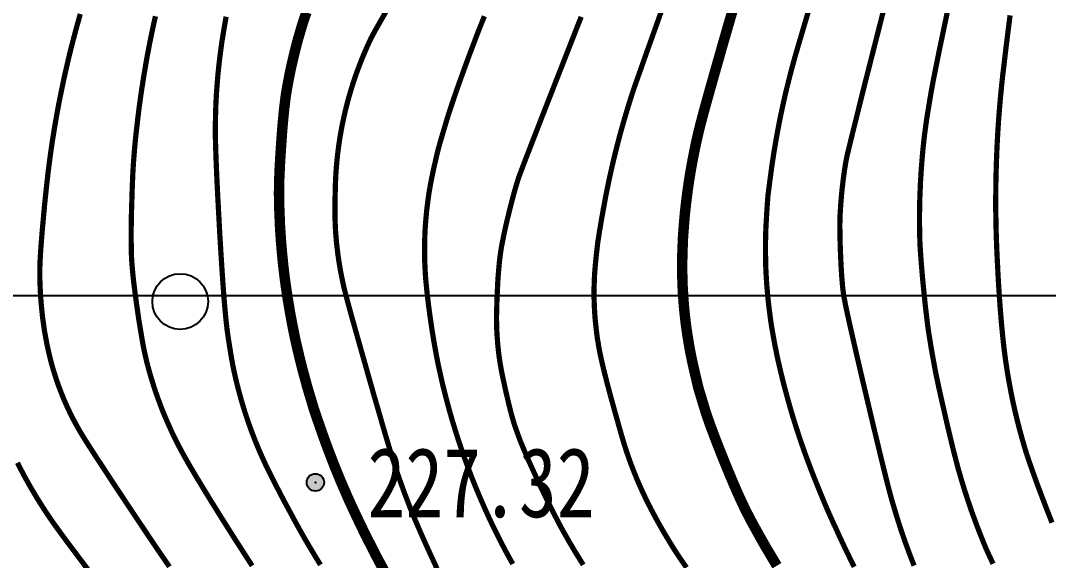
# Model space of a CAD drawing. Extents: x 36524600 to 36525730, y 2746759 to 2747713.
# Drawn here: x 36525053.33 to 36525068.11, y 2747467.67 to 2747475.43 of the extents above; entities that cross this region are included whole.
import ezdxf
from ezdxf.enums import TextEntityAlignment as Align

# ---------------------------------------------------------------- set-up
doc = ezdxf.new("R2010")
doc.units = 0
doc.header["$LTSCALE"] = 1000
doc.header["$MEASUREMENT"] = 0
for name, color, linetype in [('DGX', 251, 'Continuous'), ('GCD', 252, 'Continuous'), ('PP-DX-PT', 251, 'Continuous'), ('ZBTZ', 3, 'Continuous')]:
    doc.layers.add(name, color=color, linetype=linetype)
doc.styles.add('正等线体', font='宋体.shx', dxfattribs={"bigfont": '@@gbcbig.shx'})

# ---------------------------------------------------------------- blocks, each defined once
blk = doc.blocks.new('gc200')
h = blk.add_hatch(color=256)
edge = h.paths.add_edge_path()
edge.add_arc((0, 0), 0.25, 0, 360)
blk.add_circle((0, 0), 0.25)
blk = doc.blocks.new('dxt')
at = {"color": 253, "elevation": 205.975}
blk.add_lwpolyline([(36524871.752, 2747471.477), (36525147.251, 2747471.477), (36525147.251, 2747245.683), (36524871.752, 2747245.683)], close=True, dxfattribs=at)
at = {"layer": 'DGX', "color": 253, "linetype": 'Continuous', "flags": 128}
for points, const_width in [([(36525054.189, 2747475.523), (36525054.165, 2747475.436), (36525054.141, 2747475.351), (36525054.118, 2747475.265), (36525054.095, 2747475.18), (36525054.073, 2747475.094), (36525054.051, 2747475.009), (36525054.03, 2747474.923), (36525054.01, 2747474.837), (36525053.99, 2747474.751), (36525053.97, 2747474.664), (36525053.951, 2747474.578), (36525053.933, 2747474.492), (36525053.915, 2747474.405), (36525053.897, 2747474.318), (36525053.88, 2747474.232), (36525053.864, 2747474.145), (36525053.848, 2747474.058), (36525053.833, 2747473.971), (36525053.818, 2747473.883), (36525053.804, 2747473.796), (36525053.79, 2747473.709), (36525053.777, 2747473.621), (36525053.764, 2747473.534), (36525053.752, 2747473.446), (36525053.741, 2747473.359), (36525053.729, 2747473.269), (36525053.718, 2747473.174), (36525053.707, 2747473.074), (36525053.696, 2747472.97), (36525053.684, 2747472.861), (36525053.673, 2747472.747), (36525053.662, 2747472.628), (36525053.651, 2747472.504), (36525053.64, 2747472.383), (36525053.631, 2747472.272), (36525053.623, 2747472.169), (36525053.617, 2747472.077), (36525053.612, 2747471.993), (36525053.609, 2747471.919), (36525053.607, 2747471.855), (36525053.607, 2747471.8), (36525053.607, 2747471.75), (36525053.608, 2747471.699), (36525053.61, 2747471.649), (36525053.612, 2747471.599), (36525053.614, 2747471.549), (36525053.617, 2747471.498), (36525053.62, 2747471.448), (36525053.624, 2747471.398), (36525053.628, 2747471.348), (36525053.633, 2747471.298), (36525053.638, 2747471.248), (36525053.643, 2747471.198), (36525053.649, 2747471.148), (36525053.656, 2747471.098), (36525053.663, 2747471.048), (36525053.67, 2747470.999), (36525053.678, 2747470.949), (36525053.687, 2747470.899), (36525053.696, 2747470.85), (36525053.705, 2747470.801), (36525053.715, 2747470.752), (36525053.726, 2747470.703), (36525053.737, 2747470.654), (36525053.748, 2747470.605), (36525053.76, 2747470.557), (36525053.773, 2747470.509), (36525053.786, 2747470.46), (36525053.8, 2747470.412), (36525053.815, 2747470.365), (36525053.83, 2747470.317), (36525053.845, 2747470.27), (36525053.862, 2747470.222), (36525053.878, 2747470.175), (36525053.896, 2747470.129), (36525053.914, 2747470.082), (36525053.932, 2747470.036), (36525053.951, 2747469.989), (36525053.971, 2747469.944), (36525053.991, 2747469.898), (36525054.012, 2747469.852), (36525054.034, 2747469.807), (36525054.056, 2747469.762), (36525054.078, 2747469.718), (36525054.101, 2747469.674), (36525054.125, 2747469.63), (36525054.149, 2747469.586), (36525054.174, 2747469.542), (36525054.199, 2747469.499), (36525054.23, 2747469.448), (36525054.272, 2747469.381), (36525054.326, 2747469.297), (36525054.39, 2747469.197), (36525054.466, 2747469.081), (36525054.553, 2747468.949), (36525054.65, 2747468.8), (36525054.76, 2747468.635), (36525054.871, 2747468.467), (36525054.976, 2747468.31), (36525055.075, 2747468.162), (36525055.167, 2747468.025), (36525055.252, 2747467.898), (36525055.332, 2747467.781), (36525055.405, 2747467.674), (36525055.471, 2747467.578)], 0.075), ([(36525056.286, 2747475.484), (36525056.272, 2747475.4), (36525056.256, 2747475.31), (36525056.241, 2747475.217), (36525056.226, 2747475.124), (36525056.213, 2747475.031), (36525056.201, 2747474.937), (36525056.189, 2747474.844), (36525056.179, 2747474.75), (36525056.169, 2747474.656), (36525056.161, 2747474.563), (36525056.154, 2747474.469), (36525056.147, 2747474.375), (36525056.142, 2747474.281), (36525056.138, 2747474.187), (36525056.135, 2747474.093), (36525056.133, 2747473.999), (36525056.132, 2747473.905), (36525056.132, 2747473.81), (36525056.133, 2747473.705), (36525056.137, 2747473.577), (36525056.142, 2747473.428), (36525056.149, 2747473.256), (36525056.158, 2747473.062), (36525056.169, 2747472.845), (36525056.182, 2747472.607), (36525056.196, 2747472.346), (36525056.212, 2747472.085), (36525056.227, 2747471.847), (36525056.242, 2747471.632), (36525056.256, 2747471.439), (36525056.271, 2747471.269), (36525056.285, 2747471.121), (36525056.299, 2747470.996), (36525056.313, 2747470.894), (36525056.327, 2747470.805), (36525056.34, 2747470.723), (36525056.352, 2747470.646), (36525056.364, 2747470.575), (36525056.376, 2747470.51), (36525056.387, 2747470.451), (36525056.398, 2747470.397), (36525056.409, 2747470.349), (36525056.419, 2747470.304), (36525056.43, 2747470.259), (36525056.44, 2747470.215), (36525056.452, 2747470.17), (36525056.463, 2747470.125), (36525056.475, 2747470.081), (36525056.487, 2747470.037), (36525056.499, 2747469.992), (36525056.512, 2747469.948), (36525056.525, 2747469.904), (36525056.539, 2747469.86), (36525056.552, 2747469.816), (36525056.566, 2747469.772), (36525056.581, 2747469.728), (36525056.595, 2747469.685), (36525056.61, 2747469.641), (36525056.626, 2747469.598), (36525056.641, 2747469.555), (36525056.657, 2747469.512), (36525056.674, 2747469.469), (36525056.69, 2747469.426), (36525056.707, 2747469.383), (36525056.725, 2747469.34), (36525056.742, 2747469.298), (36525056.76, 2747469.255), (36525056.778, 2747469.213), (36525056.797, 2747469.171), (36525056.816, 2747469.129), (36525056.835, 2747469.087), (36525056.854, 2747469.046), (36525056.874, 2747469.004), (36525056.894, 2747468.963), (36525056.915, 2747468.921), (36525056.937, 2747468.877), (36525056.96, 2747468.832), (36525056.983, 2747468.785), (36525057.008, 2747468.737), (36525057.034, 2747468.688), (36525057.06, 2747468.636), (36525057.088, 2747468.584), (36525057.117, 2747468.53), (36525057.146, 2747468.474), (36525057.177, 2747468.418), (36525057.208, 2747468.36), (36525057.24, 2747468.301), (36525057.272, 2747468.241), (36525057.306, 2747468.18), (36525057.34, 2747468.118), (36525057.378, 2747468.051), (36525057.42, 2747467.977), (36525057.468, 2747467.895), (36525057.521, 2747467.806), (36525057.579, 2747467.71), (36525057.643, 2747467.606)], 0.075), ([(36525058.605, 2747475.591), (36525058.514, 2747475.433), (36525058.444, 2747475.31), (36525058.395, 2747475.221), (36525058.367, 2747475.168), (36525058.35, 2747475.131), (36525058.333, 2747475.094), (36525058.316, 2747475.057), (36525058.3, 2747475.02), (36525058.284, 2747474.983), (36525058.268, 2747474.946), (36525058.252, 2747474.908), (36525058.237, 2747474.871), (36525058.222, 2747474.833), (36525058.207, 2747474.795), (36525058.193, 2747474.758), (36525058.178, 2747474.72), (36525058.165, 2747474.682), (36525058.151, 2747474.643), (36525058.138, 2747474.605), (36525058.125, 2747474.567), (36525058.112, 2747474.528), (36525058.1, 2747474.489), (36525058.088, 2747474.451), (36525058.076, 2747474.412), (36525058.065, 2747474.373), (36525058.053, 2747474.334), (36525058.043, 2747474.295), (36525058.032, 2747474.256), (36525058.022, 2747474.217), (36525058.012, 2747474.177), (36525058.002, 2747474.138), (36525057.993, 2747474.099), (36525057.984, 2747474.059), (36525057.975, 2747474.019), (36525057.967, 2747473.98), (36525057.958, 2747473.94), (36525057.951, 2747473.9), (36525057.943, 2747473.861), (36525057.936, 2747473.821), (36525057.929, 2747473.781), (36525057.922, 2747473.741), (36525057.916, 2747473.701), (36525057.91, 2747473.661), (36525057.904, 2747473.62), (36525057.899, 2747473.58), (36525057.894, 2747473.54), (36525057.889, 2747473.5), (36525057.885, 2747473.459), (36525057.88, 2747473.419), (36525057.877, 2747473.379), (36525057.873, 2747473.338), (36525057.87, 2747473.298), (36525057.867, 2747473.256), (36525057.864, 2747473.209), (36525057.862, 2747473.16), (36525057.859, 2747473.106), (36525057.857, 2747473.048), (36525057.856, 2747472.987), (36525057.854, 2747472.922), (36525057.853, 2747472.853), (36525057.852, 2747472.783), (36525057.851, 2747472.716), (36525057.852, 2747472.651), (36525057.853, 2747472.589), (36525057.854, 2747472.53), (36525057.857, 2747472.473), (36525057.859, 2747472.419), (36525057.863, 2747472.367), (36525057.867, 2747472.317), (36525057.871, 2747472.267), (36525057.876, 2747472.217), (36525057.882, 2747472.166), (36525057.888, 2747472.116), (36525057.894, 2747472.066), (36525057.901, 2747472.016), (36525057.909, 2747471.966), (36525057.917, 2747471.916), (36525057.925, 2747471.867), (36525057.934, 2747471.817), (36525057.944, 2747471.767), (36525057.954, 2747471.718), (36525057.964, 2747471.668), (36525057.975, 2747471.619), (36525057.986, 2747471.57), (36525058.002, 2747471.507), (36525058.026, 2747471.417), (36525058.058, 2747471.299), (36525058.098, 2747471.153), (36525058.147, 2747470.98), (36525058.203, 2747470.78), (36525058.268, 2747470.552), (36525058.34, 2747470.297), (36525058.413, 2747470.04), (36525058.48, 2747469.81), (36525058.539, 2747469.606), (36525058.591, 2747469.428), (36525058.637, 2747469.275), (36525058.675, 2747469.149), (36525058.707, 2747469.049), (36525058.731, 2747468.974), (36525058.753, 2747468.913), (36525058.774, 2747468.851), (36525058.796, 2747468.79), (36525058.818, 2747468.729), (36525058.84, 2747468.668), (36525058.863, 2747468.607), (36525058.886, 2747468.547), (36525058.909, 2747468.486), (36525058.934, 2747468.422), (36525058.963, 2747468.351), (36525058.996, 2747468.272), (36525059.033, 2747468.186), (36525059.073, 2747468.093), (36525059.117, 2747467.993), (36525059.165, 2747467.886), (36525059.217, 2747467.772), (36525059.27, 2747467.657), (36525059.319, 2747467.551)], 0.075), ([(36525061.422, 2747467.606), (36525061.393, 2747467.651), (36525061.365, 2747467.697), (36525061.336, 2747467.743), (36525061.308, 2747467.789), (36525061.28, 2747467.835), (36525061.253, 2747467.882), (36525061.225, 2747467.928), (36525061.199, 2747467.975), (36525061.172, 2747468.022), (36525061.145, 2747468.069), (36525061.119, 2747468.116), (36525061.093, 2747468.164), (36525061.068, 2747468.211), (36525061.043, 2747468.259), (36525061.018, 2747468.307), (36525060.993, 2747468.355), (36525060.969, 2747468.403), (36525060.944, 2747468.451), (36525060.92, 2747468.5), (36525060.896, 2747468.549), (36525060.871, 2747468.6), (36525060.846, 2747468.652), (36525060.821, 2747468.704), (36525060.796, 2747468.757), (36525060.77, 2747468.812), (36525060.745, 2747468.867), (36525060.719, 2747468.922), (36525060.695, 2747468.975), (36525060.672, 2747469.026), (36525060.65, 2747469.075), (36525060.628, 2747469.122), (36525060.608, 2747469.167), (36525060.59, 2747469.211), (36525060.572, 2747469.253), (36525060.555, 2747469.294), (36525060.538, 2747469.335), (36525060.521, 2747469.376), (36525060.505, 2747469.417), (36525060.49, 2747469.458), (36525060.475, 2747469.5), (36525060.46, 2747469.542), (36525060.445, 2747469.584), (36525060.43, 2747469.628), (36525060.415, 2747469.678), (36525060.399, 2747469.734), (36525060.382, 2747469.796), (36525060.365, 2747469.863), (36525060.347, 2747469.935), (36525060.329, 2747470.013), (36525060.309, 2747470.097), (36525060.291, 2747470.18), (36525060.274, 2747470.259), (36525060.258, 2747470.332), (36525060.245, 2747470.4), (36525060.234, 2747470.462), (36525060.224, 2747470.519), (36525060.216, 2747470.571), (36525060.21, 2747470.618), (36525060.204, 2747470.662), (36525060.2, 2747470.706), (36525060.195, 2747470.75), (36525060.191, 2747470.795), (36525060.188, 2747470.839), (36525060.184, 2747470.883), (36525060.181, 2747470.927), (36525060.179, 2747470.971), (36525060.177, 2747471.018), (36525060.176, 2747471.071), (36525060.175, 2747471.129), (36525060.175, 2747471.193), (36525060.177, 2747471.262), (36525060.179, 2747471.337), (36525060.181, 2747471.417), (36525060.185, 2747471.503), (36525060.189, 2747471.589), (36525060.193, 2747471.671), (36525060.198, 2747471.749), (36525060.204, 2747471.823), (36525060.21, 2747471.892), (36525060.216, 2747471.956), (36525060.223, 2747472.017), (36525060.23, 2747472.073), (36525060.239, 2747472.129), (36525060.249, 2747472.191), (36525060.262, 2747472.257), (36525060.276, 2747472.327), (36525060.292, 2747472.403), (36525060.31, 2747472.484), (36525060.33, 2747472.569), (36525060.352, 2747472.659), (36525060.374, 2747472.749), (36525060.396, 2747472.833), (36525060.416, 2747472.91), (36525060.436, 2747472.982), (36525060.455, 2747473.048), (36525060.473, 2747473.108), (36525060.49, 2747473.162), (36525060.507, 2747473.21), (36525060.539, 2747473.294), (36525060.602, 2747473.459), (36525060.697, 2747473.704), (36525060.823, 2747474.029), (36525060.981, 2747474.433), (36525061.171, 2747474.918), (36525061.392, 2747475.482)], 0.075), ([(36525063.567, 2747475.564), (36525063.499, 2747475.331), (36525063.432, 2747475.099), (36525063.369, 2747474.877), (36525063.312, 2747474.677), (36525063.261, 2747474.497), (36525063.217, 2747474.34), (36525063.179, 2747474.204), (36525063.148, 2747474.089), (36525063.123, 2747473.995), (36525063.104, 2747473.923), (36525063.089, 2747473.862), (36525063.074, 2747473.8), (36525063.06, 2747473.738), (36525063.046, 2747473.677), (36525063.033, 2747473.615), (36525063.02, 2747473.553), (36525063.008, 2747473.491), (36525062.996, 2747473.429), (36525062.984, 2747473.366), (36525062.973, 2747473.304), (36525062.962, 2747473.242), (36525062.952, 2747473.179), (36525062.942, 2747473.117), (36525062.933, 2747473.054), (36525062.924, 2747472.991), (36525062.916, 2747472.929), (36525062.908, 2747472.866), (36525062.9, 2747472.803), (36525062.893, 2747472.74), (36525062.886, 2747472.677), (36525062.88, 2747472.614), (36525062.875, 2747472.551), (36525062.869, 2747472.488), (36525062.865, 2747472.425), (36525062.86, 2747472.362), (36525062.856, 2747472.299), (36525062.853, 2747472.236), (36525062.851, 2747472.172), (36525062.848, 2747472.109), (36525062.847, 2747472.046), (36525062.846, 2747471.983), (36525062.845, 2747471.92), (36525062.845, 2747471.857), (36525062.846, 2747471.794), (36525062.847, 2747471.731), (36525062.849, 2747471.668), (36525062.851, 2747471.605), (36525062.855, 2747471.542), (36525062.858, 2747471.479), (36525062.863, 2747471.416), (36525062.867, 2747471.353), (36525062.873, 2747471.29), (36525062.879, 2747471.228), (36525062.886, 2747471.165), (36525062.893, 2747471.102), (36525062.901, 2747471.04), (36525062.91, 2747470.977), (36525062.919, 2747470.915), (36525062.929, 2747470.853), (36525062.939, 2747470.79), (36525062.95, 2747470.728), (36525062.961, 2747470.666), (36525062.974, 2747470.605), (36525062.986, 2747470.543), (36525063, 2747470.481), (36525063.014, 2747470.42), (36525063.027, 2747470.362), (36525063.039, 2747470.31), (36525063.05, 2747470.266), (36525063.059, 2747470.227), (36525063.066, 2747470.196), (36525063.072, 2747470.171), (36525063.077, 2747470.154), (36525063.079, 2747470.142), (36525063.083, 2747470.131), (36525063.088, 2747470.112), (36525063.096, 2747470.087), (36525063.106, 2747470.054), (36525063.118, 2747470.014), (36525063.132, 2747469.968), (36525063.148, 2747469.914), (36525063.167, 2747469.853), (36525063.188, 2747469.785), (36525063.214, 2747469.709), (36525063.243, 2747469.626), (36525063.277, 2747469.535), (36525063.314, 2747469.436), (36525063.355, 2747469.33), (36525063.4, 2747469.217), (36525063.448, 2747469.096), (36525063.498, 2747468.975), (36525063.545, 2747468.862), (36525063.589, 2747468.758), (36525063.631, 2747468.661), (36525063.671, 2747468.573), (36525063.708, 2747468.493), (36525063.742, 2747468.421), (36525063.774, 2747468.357), (36525063.806, 2747468.297), (36525063.838, 2747468.235), (36525063.871, 2747468.174), (36525063.906, 2747468.111), (36525063.941, 2747468.047), (36525063.977, 2747467.983), (36525064.014, 2747467.918), (36525064.052, 2747467.852), (36525064.091, 2747467.786), (36525064.13, 2747467.721), (36525064.168, 2747467.657), (36525064.207, 2747467.593)], 0.15), ([(36525064.715, 2747475.744), (36525064.608, 2747475.387), (36525064.527, 2747475.112), (36525064.471, 2747474.921), (36525064.441, 2747474.812), (36525064.423, 2747474.746), (36525064.405, 2747474.679), (36525064.388, 2747474.612), (36525064.371, 2747474.545), (36525064.354, 2747474.477), (36525064.338, 2747474.41), (36525064.322, 2747474.343), (36525064.307, 2747474.275), (36525064.292, 2747474.208), (36525064.277, 2747474.14), (36525064.263, 2747474.073), (36525064.249, 2747474.005), (36525064.236, 2747473.937), (36525064.223, 2747473.869), (36525064.21, 2747473.801), (36525064.198, 2747473.733), (36525064.186, 2747473.665), (36525064.175, 2747473.596), (36525064.163, 2747473.528), (36525064.153, 2747473.46), (36525064.142, 2747473.391), (36525064.132, 2747473.323), (36525064.123, 2747473.254), (36525064.114, 2747473.186), (36525064.105, 2747473.122), (36525064.098, 2747473.066), (36525064.092, 2747473.019), (36525064.087, 2747472.98), (36525064.083, 2747472.95), (36525064.08, 2747472.928), (36525064.078, 2747472.915), (36525064.078, 2747472.911), (36525064.077, 2747472.906), (36525064.077, 2747472.893), (36525064.075, 2747472.872), (36525064.073, 2747472.842), (36525064.07, 2747472.803), (36525064.067, 2747472.756), (36525064.063, 2747472.7), (36525064.059, 2747472.636), (36525064.055, 2747472.567), (36525064.051, 2747472.499), (36525064.048, 2747472.43), (36525064.045, 2747472.361), (36525064.044, 2747472.293), (36525064.043, 2747472.224), (36525064.042, 2747472.155), (36525064.043, 2747472.087), (36525064.044, 2747472.018), (36525064.045, 2747471.949), (36525064.047, 2747471.88), (36525064.05, 2747471.812), (36525064.054, 2747471.743), (36525064.058, 2747471.675), (36525064.063, 2747471.606), (36525064.069, 2747471.538), (36525064.075, 2747471.469), (36525064.082, 2747471.401), (36525064.09, 2747471.333), (36525064.098, 2747471.264), (36525064.107, 2747471.196), (36525064.116, 2747471.128), (36525064.126, 2747471.06), (36525064.137, 2747470.992), (36525064.149, 2747470.925), (36525064.161, 2747470.857), (36525064.173, 2747470.789), (36525064.187, 2747470.722), (36525064.2, 2747470.654), (36525064.214, 2747470.587), (36525064.229, 2747470.519), (36525064.245, 2747470.452), (36525064.26, 2747470.385), (36525064.277, 2747470.318), (36525064.293, 2747470.251), (36525064.31, 2747470.184), (36525064.328, 2747470.117), (36525064.346, 2747470.05), (36525064.364, 2747469.984), (36525064.383, 2747469.917), (36525064.402, 2747469.851), (36525064.421, 2747469.785), (36525064.441, 2747469.718), (36525064.462, 2747469.652), (36525064.482, 2747469.587), (36525064.504, 2747469.521), (36525064.525, 2747469.455), (36525064.547, 2747469.39), (36525064.57, 2747469.325), (36525064.593, 2747469.259), (36525064.616, 2747469.194), (36525064.64, 2747469.129), (36525064.664, 2747469.065), (36525064.688, 2747469), (36525064.713, 2747468.936), (36525064.738, 2747468.872), (36525064.763, 2747468.809), (36525064.787, 2747468.75), (36525064.81, 2747468.693), (36525064.831, 2747468.64), (36525064.852, 2747468.591), (36525064.871, 2747468.544), (36525064.889, 2747468.501), (36525064.906, 2747468.461), (36525064.924, 2747468.419), (36525064.944, 2747468.373), (36525064.967, 2747468.321), (36525064.993, 2747468.263), (36525065.021, 2747468.201), (36525065.053, 2747468.133), (36525065.086, 2747468.059), (36525065.123, 2747467.98), (36525065.161, 2747467.899), (36525065.199, 2747467.818), (36525065.239, 2747467.737), (36525065.278, 2747467.657), (36525065.319, 2747467.577)], 0.075), ([(36525066.18, 2747467.593), (36525066.152, 2747467.664), (36525066.125, 2747467.735), (36525066.098, 2747467.806), (36525066.072, 2747467.878), (36525066.046, 2747467.95), (36525066.021, 2747468.022), (36525065.996, 2747468.095), (36525065.972, 2747468.167), (36525065.949, 2747468.24), (36525065.926, 2747468.313), (36525065.904, 2747468.386), (36525065.882, 2747468.459), (36525065.861, 2747468.532), (36525065.84, 2747468.606), (36525065.817, 2747468.694), (36525065.787, 2747468.81), (36525065.751, 2747468.955), (36525065.708, 2747469.129), (36525065.66, 2747469.33), (36525065.604, 2747469.561), (36525065.543, 2747469.819), (36525065.475, 2747470.106), (36525065.408, 2747470.392), (36525065.349, 2747470.646), (36525065.298, 2747470.868), (36525065.255, 2747471.058), (36525065.22, 2747471.217), (36525065.193, 2747471.343), (36525065.175, 2747471.438), (36525065.164, 2747471.502), (36525065.158, 2747471.552), (36525065.151, 2747471.608), (36525065.146, 2747471.671), (36525065.14, 2747471.739), (36525065.135, 2747471.814), (36525065.13, 2747471.894), (36525065.126, 2747471.981), (36525065.122, 2747472.073), (36525065.118, 2747472.166), (36525065.116, 2747472.252), (36525065.114, 2747472.333), (36525065.113, 2747472.408), (36525065.112, 2747472.476), (36525065.113, 2747472.539), (36525065.114, 2747472.596), (36525065.116, 2747472.647), (36525065.119, 2747472.695), (36525065.122, 2747472.742), (36525065.125, 2747472.79), (36525065.129, 2747472.838), (36525065.133, 2747472.886), (36525065.137, 2747472.933), (36525065.142, 2747472.981), (36525065.147, 2747473.029), (36525065.153, 2747473.076), (36525065.158, 2747473.124), (36525065.164, 2747473.171), (36525065.171, 2747473.219), (36525065.177, 2747473.266), (36525065.185, 2747473.313), (36525065.192, 2747473.361), (36525065.2, 2747473.408), (36525065.222, 2747473.511), (36525065.274, 2747473.726), (36525065.355, 2747474.052), (36525065.464, 2747474.49), (36525065.604, 2747475.039), (36525065.772, 2747475.7)], 0.075), ([(36525067.316, 2747467.62), (36525067.275, 2747467.707), (36525067.238, 2747467.787), (36525067.206, 2747467.859), (36525067.179, 2747467.925), (36525067.154, 2747467.987), (36525067.129, 2747468.049), (36525067.105, 2747468.111), (36525067.081, 2747468.173), (36525067.058, 2747468.236), (36525067.035, 2747468.298), (36525067.012, 2747468.361), (36525066.99, 2747468.424), (36525066.969, 2747468.487), (36525066.947, 2747468.551), (36525066.927, 2747468.614), (36525066.906, 2747468.677), (36525066.887, 2747468.741), (36525066.867, 2747468.805), (36525066.848, 2747468.869), (36525066.83, 2747468.933), (36525066.81, 2747469.001), (36525066.79, 2747469.078), (36525066.768, 2747469.163), (36525066.744, 2747469.256), (36525066.719, 2747469.358), (36525066.693, 2747469.467), (36525066.665, 2747469.585), (36525066.635, 2747469.712), (36525066.607, 2747469.838), (36525066.58, 2747469.954), (36525066.556, 2747470.062), (36525066.534, 2747470.161), (36525066.515, 2747470.25), (36525066.498, 2747470.33), (36525066.484, 2747470.401), (36525066.472, 2747470.463), (36525066.462, 2747470.521), (36525066.451, 2747470.578), (36525066.441, 2747470.636), (36525066.431, 2747470.693), (36525066.421, 2747470.751), (36525066.412, 2747470.808), (36525066.402, 2747470.866), (36525066.393, 2747470.924), (36525066.384, 2747470.985), (36525066.374, 2747471.054), (36525066.365, 2747471.129), (36525066.355, 2747471.213), (36525066.344, 2747471.303), (36525066.334, 2747471.401), (36525066.323, 2747471.506), (36525066.312, 2747471.618), (36525066.301, 2747471.73), (36525066.292, 2747471.836), (36525066.284, 2747471.933), (36525066.277, 2747472.024), (36525066.271, 2747472.108), (36525066.266, 2747472.184), (36525066.263, 2747472.253), (36525066.261, 2747472.315), (36525066.26, 2747472.373), (36525066.259, 2747472.431), (36525066.258, 2747472.489), (36525066.258, 2747472.548), (36525066.258, 2747472.606), (36525066.258, 2747472.664), (36525066.259, 2747472.722), (36525066.26, 2747472.781), (36525066.261, 2747472.839), (36525066.263, 2747472.897), (36525066.265, 2747472.955), (36525066.268, 2747473.014), (36525066.27, 2747473.072), (36525066.273, 2747473.13), (36525066.277, 2747473.188), (36525066.28, 2747473.246), (36525066.284, 2747473.304), (36525066.289, 2747473.362), (36525066.293, 2747473.421), (36525066.298, 2747473.479), (36525066.303, 2747473.537), (36525066.309, 2747473.595), (36525066.315, 2747473.653), (36525066.321, 2747473.711), (36525066.328, 2747473.772), (36525066.337, 2747473.841), (36525066.347, 2747473.916), (36525066.359, 2747473.999), (36525066.373, 2747474.089), (36525066.389, 2747474.186), (36525066.406, 2747474.291), (36525066.425, 2747474.402), (36525066.452, 2747474.549), (36525066.494, 2747474.759), (36525066.549, 2747475.033), (36525066.62, 2747475.371), (36525066.704, 2747475.773)], 0.075), ([(36525067.56, 2747475.503), (36525067.525, 2747475.229), (36525067.496, 2747474.993), (36525067.473, 2747474.796), (36525067.454, 2747474.638), (36525067.441, 2747474.518), (36525067.431, 2747474.417), (36525067.421, 2747474.316), (36525067.412, 2747474.215), (36525067.404, 2747474.114), (36525067.396, 2747474.013), (36525067.389, 2747473.912), (36525067.383, 2747473.811), (36525067.377, 2747473.71), (36525067.372, 2747473.608), (36525067.368, 2747473.507), (36525067.364, 2747473.406), (36525067.361, 2747473.305), (36525067.358, 2747473.203), (36525067.356, 2747473.102), (36525067.355, 2747473.001), (36525067.354, 2747472.899), (36525067.354, 2747472.798), (36525067.354, 2747472.697), (36525067.356, 2747472.595), (36525067.357, 2747472.494), (36525067.36, 2747472.393), (36525067.363, 2747472.291), (36525067.367, 2747472.19), (36525067.371, 2747472.089), (36525067.376, 2747471.99), (36525067.381, 2747471.894), (36525067.385, 2747471.803), (36525067.39, 2747471.716), (36525067.395, 2747471.632), (36525067.4, 2747471.553), (36525067.405, 2747471.478), (36525067.41, 2747471.406), (36525067.415, 2747471.337), (36525067.42, 2747471.268), (36525067.426, 2747471.2), (36525067.431, 2747471.132), (36525067.437, 2747471.064), (36525067.444, 2747470.997), (36525067.45, 2747470.93), (36525067.457, 2747470.864), (36525067.464, 2747470.798), (36525067.471, 2747470.731), (36525067.48, 2747470.665), (36525067.488, 2747470.599), (36525067.497, 2747470.534), (36525067.507, 2747470.468), (36525067.517, 2747470.402), (36525067.528, 2747470.336), (36525067.539, 2747470.271), (36525067.551, 2747470.205), (36525067.563, 2747470.14), (36525067.575, 2747470.075), (36525067.589, 2747470.009), (36525067.602, 2747469.944), (36525067.617, 2747469.879), (36525067.631, 2747469.814), (36525067.647, 2747469.75), (36525067.662, 2747469.685), (36525067.679, 2747469.621), (36525067.695, 2747469.556), (36525067.713, 2747469.492), (36525067.73, 2747469.428), (36525067.749, 2747469.364), (36525067.767, 2747469.3), (36525067.788, 2747469.232), (36525067.812, 2747469.157), (36525067.84, 2747469.075), (36525067.872, 2747468.984), (36525067.907, 2747468.886), (36525067.945, 2747468.78), (36525067.987, 2747468.667), (36525068.033, 2747468.546), (36525068.079, 2747468.426), (36525068.123, 2747468.314), (36525068.163, 2747468.211)], 0.075), ([(36525053.285, 2747469.072), (36525053.313, 2747469.017), (36525053.342, 2747468.962), (36525053.371, 2747468.907), (36525053.401, 2747468.852), (36525053.431, 2747468.797), (36525053.462, 2747468.743), (36525053.493, 2747468.689), (36525053.525, 2747468.636), (36525053.557, 2747468.582), (36525053.59, 2747468.529), (36525053.623, 2747468.476), (36525053.656, 2747468.424), (36525053.69, 2747468.372), (36525053.725, 2747468.32), (36525053.76, 2747468.268), (36525053.795, 2747468.217), (36525053.84, 2747468.155), (36525053.901, 2747468.07), (36525053.98, 2747467.963), (36525054.077, 2747467.833), (36525054.191, 2747467.682), (36525054.322, 2747467.508)], 0.075), ([(36525055.27, 2747475.49), (36525055.256, 2747475.429), (36525055.243, 2747475.369), (36525055.23, 2747475.309), (36525055.217, 2747475.248), (36525055.205, 2747475.187), (36525055.192, 2747475.127), (36525055.18, 2747475.066), (36525055.169, 2747475.005), (36525055.157, 2747474.945), (36525055.146, 2747474.884), (36525055.135, 2747474.823), (36525055.125, 2747474.762), (36525055.114, 2747474.701), (36525055.104, 2747474.64), (36525055.094, 2747474.579), (36525055.085, 2747474.518), (36525055.075, 2747474.457), (36525055.066, 2747474.396), (36525055.057, 2747474.335), (36525055.049, 2747474.273), (36525055.04, 2747474.212), (36525055.032, 2747474.151), (36525055.025, 2747474.089), (36525055.017, 2747474.028), (36525055.01, 2747473.967), (36525055.003, 2747473.905), (36525054.996, 2747473.844), (36525054.989, 2747473.782), (36525054.983, 2747473.721), (36525054.977, 2747473.659), (36525054.971, 2747473.598), (36525054.966, 2747473.536), (36525054.961, 2747473.474), (36525054.956, 2747473.409), (36525054.951, 2747473.335), (36525054.946, 2747473.254), (36525054.942, 2747473.165), (36525054.938, 2747473.068), (36525054.934, 2747472.963), (36525054.931, 2747472.851), (36525054.927, 2747472.73), (36525054.924, 2747472.61), (36525054.922, 2747472.497), (36525054.921, 2747472.392), (36525054.921, 2747472.295), (36525054.922, 2747472.206), (36525054.923, 2747472.125), (36525054.925, 2747472.052), (36525054.928, 2747471.986), (36525054.933, 2747471.921), (36525054.939, 2747471.848), (36525054.947, 2747471.768), (36525054.956, 2747471.68), (36525054.968, 2747471.585), (36525054.981, 2747471.482), (36525054.996, 2747471.371), (36525055.013, 2747471.253), (36525055.03, 2747471.135), (36525055.048, 2747471.025), (36525055.065, 2747470.923), (36525055.081, 2747470.828), (36525055.097, 2747470.741), (36525055.113, 2747470.663), (36525055.129, 2747470.591), (36525055.144, 2747470.528), (36525055.159, 2747470.469), (36525055.175, 2747470.41), (36525055.192, 2747470.351), (36525055.209, 2747470.292), (36525055.227, 2747470.234), (36525055.245, 2747470.175), (36525055.264, 2747470.117), (36525055.284, 2747470.059), (36525055.304, 2747470.002), (36525055.326, 2747469.944), (36525055.347, 2747469.887), (36525055.369, 2747469.83), (36525055.392, 2747469.773), (36525055.416, 2747469.717), (36525055.44, 2747469.661), (36525055.465, 2747469.605), (36525055.49, 2747469.549), (36525055.516, 2747469.493), (36525055.543, 2747469.438), (36525055.57, 2747469.383), (36525055.598, 2747469.329), (36525055.626, 2747469.275), (36525055.655, 2747469.221), (36525055.684, 2747469.167), (36525055.717, 2747469.111), (36525055.753, 2747469.047), (36525055.794, 2747468.978), (36525055.839, 2747468.901), (36525055.889, 2747468.819), (36525055.943, 2747468.729), (36525056.001, 2747468.634), (36525056.064, 2747468.531), (36525056.13, 2747468.426), (36525056.195, 2747468.321), (36525056.261, 2747468.216), (36525056.327, 2747468.111), (36525056.393, 2747468.007), (36525056.46, 2747467.903), (36525056.527, 2747467.799), (36525056.594, 2747467.695), (36525056.661, 2747467.592)], 0.075), ([(36525057.441, 2747475.546), (36525057.415, 2747475.471), (36525057.392, 2747475.403), (36525057.373, 2747475.341), (36525057.356, 2747475.283), (36525057.339, 2747475.225), (36525057.322, 2747475.167), (36525057.306, 2747475.109), (36525057.291, 2747475.05), (36525057.276, 2747474.992), (36525057.262, 2747474.933), (36525057.248, 2747474.874), (36525057.234, 2747474.815), (36525057.221, 2747474.756), (36525057.208, 2747474.697), (36525057.196, 2747474.638), (36525057.185, 2747474.579), (36525057.174, 2747474.519), (36525057.163, 2747474.46), (36525057.153, 2747474.4), (36525057.143, 2747474.337), (36525057.134, 2747474.266), (36525057.124, 2747474.187), (36525057.115, 2747474.1), (36525057.106, 2747474.005), (36525057.097, 2747473.903), (36525057.088, 2747473.793), (36525057.08, 2747473.676), (36525057.072, 2747473.558), (36525057.065, 2747473.448), (36525057.059, 2747473.346), (36525057.055, 2747473.251), (36525057.051, 2747473.163), (36525057.049, 2747473.084), (36525057.048, 2747473.011), (36525057.047, 2747472.947), (36525057.048, 2747472.886), (36525057.049, 2747472.825), (36525057.05, 2747472.764), (36525057.052, 2747472.703), (36525057.054, 2747472.643), (36525057.057, 2747472.582), (36525057.059, 2747472.521), (36525057.062, 2747472.46), (36525057.066, 2747472.399), (36525057.07, 2747472.339), (36525057.074, 2747472.278), (36525057.079, 2747472.217), (36525057.084, 2747472.157), (36525057.089, 2747472.096), (36525057.095, 2747472.036), (36525057.101, 2747471.975), (36525057.107, 2747471.915), (36525057.114, 2747471.854), (36525057.121, 2747471.794), (36525057.129, 2747471.733), (36525057.137, 2747471.673), (36525057.145, 2747471.613), (36525057.154, 2747471.552), (36525057.163, 2747471.492), (36525057.172, 2747471.432), (36525057.182, 2747471.372), (36525057.192, 2747471.312), (36525057.202, 2747471.252), (36525057.213, 2747471.192), (36525057.224, 2747471.132), (36525057.235, 2747471.072), (36525057.247, 2747471.013), (36525057.259, 2747470.953), (36525057.271, 2747470.893), (36525057.284, 2747470.834), (36525057.297, 2747470.775), (36525057.311, 2747470.715), (36525057.325, 2747470.656), (36525057.339, 2747470.597), (36525057.353, 2747470.538), (36525057.368, 2747470.479), (36525057.383, 2747470.42), (36525057.399, 2747470.361), (36525057.415, 2747470.302), (36525057.431, 2747470.243), (36525057.447, 2747470.185), (36525057.464, 2747470.126), (36525057.481, 2747470.068), (36525057.498, 2747470.013), (36525057.512, 2747469.966), (36525057.524, 2747469.926), (36525057.534, 2747469.893), (36525057.541, 2747469.867), (36525057.547, 2747469.848), (36525057.55, 2747469.837), (36525057.552, 2747469.833), (36525057.553, 2747469.829), (36525057.557, 2747469.818), (36525057.563, 2747469.8), (36525057.572, 2747469.774), (36525057.583, 2747469.742), (36525057.597, 2747469.702), (36525057.613, 2747469.655), (36525057.632, 2747469.601), (36525057.652, 2747469.543), (36525057.672, 2747469.486), (36525057.693, 2747469.428), (36525057.713, 2747469.371), (36525057.735, 2747469.313), (36525057.756, 2747469.256), (36525057.778, 2747469.199), (36525057.8, 2747469.142), (36525057.822, 2747469.085), (36525057.844, 2747469.028), (36525057.867, 2747468.972), (36525057.89, 2747468.915), (36525057.913, 2747468.859), (36525057.937, 2747468.802), (36525057.961, 2747468.746), (36525057.985, 2747468.69), (36525058.01, 2747468.633), (36525058.036, 2747468.573), (36525058.064, 2747468.511), (36525058.094, 2747468.446), (36525058.125, 2747468.379), (36525058.158, 2747468.31), (36525058.192, 2747468.238), (36525058.228, 2747468.164), (36525058.265, 2747468.087), (36525058.304, 2747468.01), (36525058.344, 2747467.93), (36525058.385, 2747467.85), (36525058.427, 2747467.767), (36525058.471, 2747467.683), (36525058.517, 2747467.598), (36525058.563, 2747467.511)], 0.15), ([(36525060, 2747475.491), (36525059.964, 2747475.4), (36525059.924, 2747475.301), (36525059.882, 2747475.192), (36525059.838, 2747475.075), (36525059.79, 2747474.949), (36525059.74, 2747474.813), (36525059.691, 2747474.678), (36525059.645, 2747474.551), (36525059.603, 2747474.432), (36525059.565, 2747474.322), (36525059.531, 2747474.221), (36525059.5, 2747474.128), (36525059.473, 2747474.044), (36525059.45, 2747473.968), (36525059.43, 2747473.9), (36525059.411, 2747473.838), (36525059.395, 2747473.783), (36525059.381, 2747473.734), (36525059.368, 2747473.692), (36525059.358, 2747473.656), (36525059.35, 2747473.626), (36525059.343, 2747473.603), (36525059.337, 2747473.581), (36525059.33, 2747473.553), (36525059.322, 2747473.52), (36525059.313, 2747473.482), (36525059.303, 2747473.438), (36525059.292, 2747473.389), (36525059.279, 2747473.335), (36525059.266, 2747473.276), (36525059.253, 2747473.214), (36525059.24, 2747473.151), (36525059.228, 2747473.089), (36525059.217, 2747473.027), (36525059.206, 2747472.964), (36525059.197, 2747472.901), (36525059.188, 2747472.838), (36525059.18, 2747472.775), (36525059.172, 2747472.712), (36525059.166, 2747472.649), (36525059.16, 2747472.586), (36525059.155, 2747472.523), (36525059.15, 2747472.46), (36525059.147, 2747472.396), (36525059.144, 2747472.333), (36525059.142, 2747472.269), (36525059.141, 2747472.206), (36525059.14, 2747472.142), (36525059.141, 2747472.079), (36525059.142, 2747472.015), (36525059.143, 2747471.952), (36525059.146, 2747471.888), (36525059.149, 2747471.825), (36525059.153, 2747471.762), (36525059.158, 2747471.696), (36525059.165, 2747471.627), (36525059.172, 2747471.555), (36525059.18, 2747471.478), (36525059.19, 2747471.398), (36525059.2, 2747471.314), (36525059.212, 2747471.227), (36525059.225, 2747471.135), (36525059.238, 2747471.043), (36525059.252, 2747470.954), (36525059.266, 2747470.867), (36525059.28, 2747470.783), (36525059.295, 2747470.701), (36525059.309, 2747470.622), (36525059.324, 2747470.546), (36525059.339, 2747470.472), (36525059.355, 2747470.4), (36525059.371, 2747470.327), (36525059.387, 2747470.255), (36525059.404, 2747470.183), (36525059.422, 2747470.111), (36525059.44, 2747470.039), (36525059.459, 2747469.968), (36525059.478, 2747469.896), (36525059.497, 2747469.825), (36525059.518, 2747469.754), (36525059.538, 2747469.682), (36525059.56, 2747469.611), (36525059.581, 2747469.541), (36525059.604, 2747469.47), (36525059.626, 2747469.4), (36525059.65, 2747469.329), (36525059.674, 2747469.259), (36525059.698, 2747469.189), (36525059.723, 2747469.118), (36525059.749, 2747469.048), (36525059.775, 2747468.978), (36525059.802, 2747468.907), (36525059.829, 2747468.837), (36525059.857, 2747468.766), (36525059.886, 2747468.696), (36525059.915, 2747468.626), (36525059.945, 2747468.556), (36525059.975, 2747468.487), (36525060.005, 2747468.418), (36525060.036, 2747468.35), (36525060.067, 2747468.282), (36525060.099, 2747468.214), (36525060.132, 2747468.147), (36525060.164, 2747468.08), (36525060.198, 2747468.013), (36525060.232, 2747467.946), (36525060.266, 2747467.88), (36525060.301, 2747467.814), (36525060.336, 2747467.748), (36525060.372, 2747467.683), (36525060.408, 2747467.618)], 0.075), ([(36525062.552, 2747475.581), (36525062.343, 2747474.996), (36525062.209, 2747474.617), (36525062.148, 2747474.444), (36525062.125, 2747474.373), (36525062.102, 2747474.303), (36525062.08, 2747474.232), (36525062.058, 2747474.161), (36525062.037, 2747474.09), (36525062.016, 2747474.019), (36525061.995, 2747473.947), (36525061.975, 2747473.876), (36525061.955, 2747473.804), (36525061.936, 2747473.733), (36525061.917, 2747473.661), (36525061.899, 2747473.589), (36525061.881, 2747473.517), (36525061.863, 2747473.445), (36525061.846, 2747473.373), (36525061.829, 2747473.3), (36525061.813, 2747473.228), (36525061.797, 2747473.155), (36525061.782, 2747473.083), (36525061.767, 2747473.01), (36525061.752, 2747472.937), (36525061.738, 2747472.864), (36525061.725, 2747472.791), (36525061.711, 2747472.718), (36525061.699, 2747472.648), (36525061.687, 2747472.583), (36525061.677, 2747472.523), (36525061.668, 2747472.469), (36525061.659, 2747472.42), (36525061.652, 2747472.376), (36525061.646, 2747472.337), (36525061.641, 2747472.304), (36525061.636, 2747472.272), (36525061.631, 2747472.237), (36525061.626, 2747472.198), (36525061.621, 2747472.155), (36525061.616, 2747472.109), (36525061.61, 2747472.06), (36525061.605, 2747472.007), (36525061.599, 2747471.951), (36525061.594, 2747471.893), (36525061.589, 2747471.835), (36525061.585, 2747471.777), (36525061.582, 2747471.719), (36525061.58, 2747471.661), (36525061.578, 2747471.603), (36525061.577, 2747471.545), (36525061.577, 2747471.487), (36525061.578, 2747471.429), (36525061.58, 2747471.37), (36525061.582, 2747471.312), (36525061.585, 2747471.254), (36525061.589, 2747471.196), (36525061.593, 2747471.138), (36525061.599, 2747471.08), (36525061.605, 2747471.023), (36525061.612, 2747470.965), (36525061.619, 2747470.907), (36525061.627, 2747470.85), (36525061.637, 2747470.792), (36525061.646, 2747470.735), (36525061.657, 2747470.678), (36525061.668, 2747470.621), (36525061.681, 2747470.564), (36525061.694, 2747470.504), (36525061.71, 2747470.438), (36525061.727, 2747470.367), (36525061.747, 2747470.29), (36525061.768, 2747470.207), (36525061.792, 2747470.118), (36525061.817, 2747470.023), (36525061.845, 2747469.923), (36525061.872, 2747469.824), (36525061.898, 2747469.733), (36525061.921, 2747469.651), (36525061.941, 2747469.578), (36525061.96, 2747469.513), (36525061.976, 2747469.457), (36525061.99, 2747469.41), (36525062.001, 2747469.371), (36525062.012, 2747469.336), (36525062.023, 2747469.302), (36525062.034, 2747469.267), (36525062.045, 2747469.233), (36525062.057, 2747469.199), (36525062.069, 2747469.164), (36525062.081, 2747469.13), (36525062.093, 2747469.096), (36525062.105, 2747469.062), (36525062.118, 2747469.029), (36525062.131, 2747468.995), (36525062.144, 2747468.961), (36525062.157, 2747468.928), (36525062.171, 2747468.894), (36525062.184, 2747468.861), (36525062.198, 2747468.827), (36525062.213, 2747468.794), (36525062.227, 2747468.761), (36525062.242, 2747468.728), (36525062.256, 2747468.695), (36525062.271, 2747468.662), (36525062.287, 2747468.629), (36525062.302, 2747468.597), (36525062.318, 2747468.564), (36525062.334, 2747468.532), (36525062.35, 2747468.499), (36525062.366, 2747468.467), (36525062.383, 2747468.435), (36525062.399, 2747468.402), (36525062.416, 2747468.37), (36525062.433, 2747468.338), (36525062.45, 2747468.307), (36525062.467, 2747468.275), (36525062.485, 2747468.243), (36525062.502, 2747468.211), (36525062.52, 2747468.18), (36525062.538, 2747468.148), (36525062.556, 2747468.117), (36525062.574, 2747468.085), (36525062.592, 2747468.054), (36525062.611, 2747468.023), (36525062.629, 2747467.992), (36525062.648, 2747467.961), (36525062.667, 2747467.93), (36525062.686, 2747467.899), (36525062.705, 2747467.868), (36525062.724, 2747467.837), (36525062.743, 2747467.807), (36525062.768, 2747467.769), (36525062.803, 2747467.716), (36525062.85, 2747467.648), (36525062.907, 2747467.566)], 0.075)]:
    blk.add_lwpolyline(points, dxfattribs=dict(at, const_width=const_width))
at = {"layer": 'PP-DX-PT', "color": 253, "linetype": 'Continuous'}
blk.add_point((36525057.57, 2747468.79, 227.32), dxfattribs=at)
at = {"layer": 'PP-DX-PT', "color": 253}
blk.add_point((36525057.57, 2747468.79, 227.317), dxfattribs=at)
at = {"layer": 'ZBTZ', "color": 253}
blk.add_ellipse((36525055.626, 2747471.39, 242.764), major_axis=(0.283, 0.283), ratio=1, start_param=5.497787, end_param=11.780972, dxfattribs=at)
at = {"layer": 'GCD', "color": 253, "linetype": 'Continuous'}
ref = blk.add_blockref('gc200', (36525057.57, 2747468.79, 227.317), dxfattribs=dict(at, xscale=0.5, yscale=0.5, zscale=0.5))
ref.add_attrib('height', '227.32', dxfattribs={"linetype": 'Continuous', "height": 1, "style": '正等线体', "width": 0.8}).set_placement((36525058.32, 2747468.79, 227.317), align=Align.MIDDLE_LEFT)

msp = doc.modelspace()

# ---------------------------------------------------------------- block references
msp.add_blockref('dxt', (0, 0))

doc.saveas('drawing.dxf')
